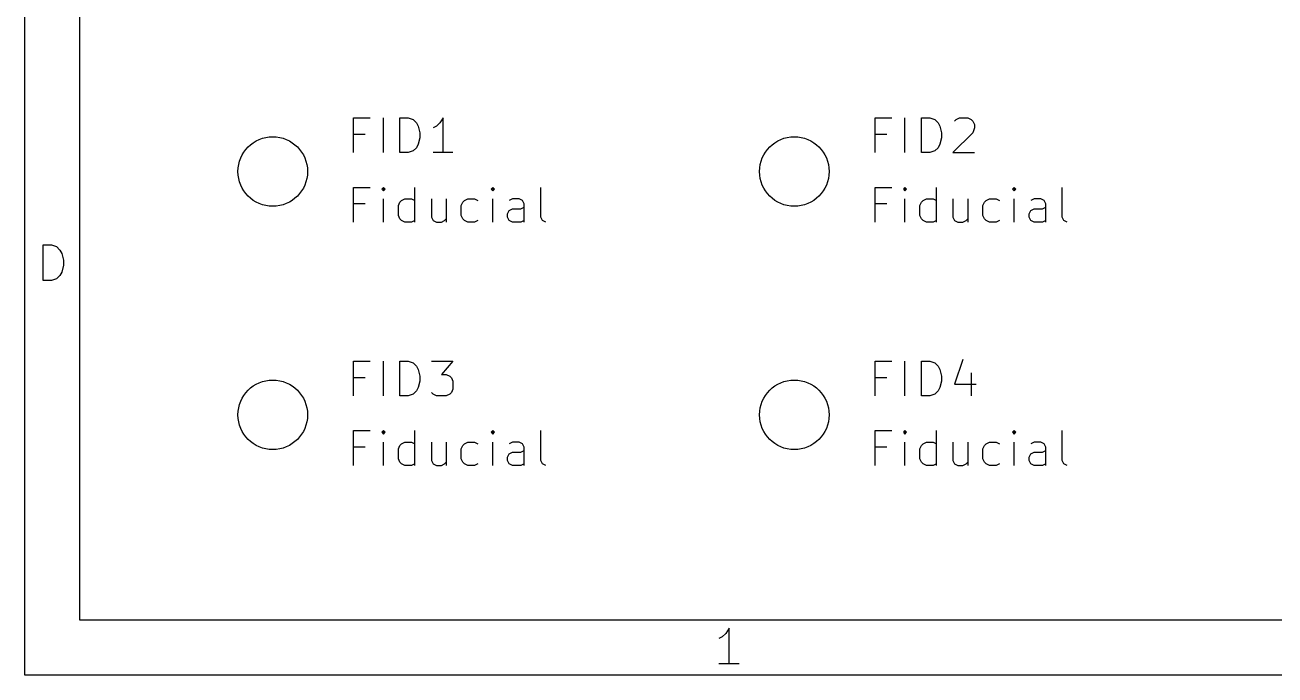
# Model space of a CAD drawing. Extents: x 0.4 to 11.3, y -7.9 to -0.4.
# Drawn here: x 0.394 to 2.191, y -7.874 to -6.939 of the extents above; entities that cross this region are included whole.
import ezdxf

# ---------------------------------------------------------------- set-up
doc = ezdxf.new("R2010")
doc.units = 0
doc.header["$MEASUREMENT"] = 0
doc.layers.add('CYAN2', color=4, linetype='CONTINUOUS')
doc.layers.add('RED2', color=1, linetype='CONTINUOUS')

msp = doc.modelspace()

# ---------------------------------------------------------------- linework, layer by layer
at = {"layer": 'CYAN2', "linetype": 'CONTINUOUS'}
for p, q in [((0.8663, -7.1228), (0.8663, -7.0728)), ((0.8663, -7.0728), (0.8901, -7.0728)), ((0.9091, -7.1228), (0.9091, -7.0728)), ((0.9329, -7.1228), (0.9329, -7.0728)), ((0.9329, -7.0728), (0.9449, -7.0728)), ((0.9449, -7.0728), (0.952, -7.0752)), ((0.952, -7.0752), (0.9568, -7.0799)), ((0.9568, -7.0799), (0.9591, -7.0847)), ((0.9901, -7.0799), (0.9853, -7.0847)), ((0.9949, -7.0728), (0.9901, -7.0799)), ((0.9949, -7.1228), (0.9949, -7.0728)), ((1.6163, -7.1228), (1.6163, -7.0728)), ((1.6163, -7.0728), (1.6401, -7.0728)), ((1.6591, -7.1228), (1.6591, -7.0728)), ((1.6829, -7.1228), (1.6829, -7.0728)), ((1.6829, -7.0728), (1.6949, -7.0728)), ((1.6949, -7.0728), (1.702, -7.0752)), ((1.702, -7.0752), (1.7068, -7.0799)), ((1.7068, -7.0799), (1.7091, -7.0847)), ((1.7306, -7.0776), (1.7329, -7.0752)), ((1.7329, -7.0752), (1.7377, -7.0728)), ((1.7377, -7.0728), (1.7496, -7.0728)), ((1.7496, -7.0728), (1.7544, -7.0752)), ((1.7544, -7.0752), (1.7568, -7.0776)), ((1.7568, -7.0776), (1.7591, -7.0823)), ((1.7591, -7.0823), (1.7591, -7.0871)), ((0.8829, -7.0966), (0.8663, -7.0966)), ((0.9591, -7.0847), (0.9615, -7.0942)), ((0.9615, -7.0942), (0.9615, -7.1014)), ((0.9853, -7.0847), (0.9806, -7.0871)), ((1.6329, -7.0966), (1.6163, -7.0966)), ((1.7091, -7.0847), (1.7115, -7.0942)), ((1.7115, -7.0942), (1.7115, -7.1014)), ((1.7568, -7.0942), (1.7282, -7.1228)), ((1.7591, -7.0871), (1.7568, -7.0942)), ((0.9568, -7.1157), (0.952, -7.1204)), ((0.9591, -7.1109), (0.9568, -7.1157)), ((0.9615, -7.1014), (0.9591, -7.1109)), ((1.7068, -7.1157), (1.702, -7.1204)), ((1.7091, -7.1109), (1.7068, -7.1157)), ((1.7115, -7.1014), (1.7091, -7.1109)), ((0.9449, -7.1228), (0.9329, -7.1228)), ((0.952, -7.1204), (0.9449, -7.1228)), ((1.0091, -7.1228), (0.9806, -7.1228)), ((1.6949, -7.1228), (1.6829, -7.1228)), ((1.702, -7.1204), (1.6949, -7.1228)), ((1.7282, -7.1228), (1.7591, -7.1228)), ((0.8663, -7.2228), (0.8663, -7.1728)), ((0.8663, -7.1728), (0.8901, -7.1728)), ((0.9091, -7.1728), (0.9068, -7.1752)), ((0.9068, -7.1752), (0.9091, -7.1776)), ((0.9115, -7.1752), (0.9091, -7.1728)), ((0.9091, -7.1728), (0.9091, -7.1776)), ((0.9091, -7.1776), (0.9115, -7.1752)), ((0.9091, -7.2228), (0.9091, -7.1895)), ((0.9353, -7.1919), (0.9401, -7.1895)), ((0.9401, -7.1895), (0.9496, -7.1895)), ((0.9496, -7.1895), (0.9544, -7.1919)), ((0.9544, -7.2228), (0.9544, -7.1728)), ((0.9782, -7.1895), (0.9782, -7.2157)), ((0.9996, -7.1895), (0.9996, -7.2228)), ((1.0258, -7.1919), (1.0306, -7.1895)), ((1.0306, -7.1895), (1.0401, -7.1895)), ((1.0401, -7.1895), (1.0449, -7.1919)), ((1.0663, -7.1728), (1.0639, -7.1752)), ((1.0639, -7.1752), (1.0663, -7.1776)), ((1.0687, -7.1752), (1.0663, -7.1728)), ((1.0663, -7.1728), (1.0663, -7.1776)), ((1.0663, -7.1776), (1.0687, -7.1752)), ((1.0663, -7.2228), (1.0663, -7.1895)), ((1.0949, -7.1895), (1.0901, -7.1919)), ((1.1044, -7.1895), (1.0949, -7.1895)), ((1.1091, -7.1919), (1.1044, -7.1895)), ((1.1353, -7.2157), (1.1353, -7.1728)), ((1.6163, -7.2228), (1.6163, -7.1728)), ((1.6163, -7.1728), (1.6401, -7.1728)), ((1.6591, -7.1728), (1.6568, -7.1752)), ((1.6568, -7.1752), (1.6591, -7.1776)), ((1.6615, -7.1752), (1.6591, -7.1728)), ((1.6591, -7.1728), (1.6591, -7.1776)), ((1.6591, -7.1776), (1.6615, -7.1752)), ((1.6591, -7.2228), (1.6591, -7.1895)), ((1.6853, -7.1919), (1.6901, -7.1895)), ((1.6901, -7.1895), (1.6996, -7.1895)), ((1.6996, -7.1895), (1.7044, -7.1919)), ((1.7044, -7.2228), (1.7044, -7.1728)), ((1.7282, -7.1895), (1.7282, -7.2157)), ((1.7496, -7.1895), (1.7496, -7.2228)), ((1.7758, -7.1919), (1.7806, -7.1895)), ((1.7806, -7.1895), (1.7901, -7.1895)), ((1.7901, -7.1895), (1.7949, -7.1919)), ((1.8163, -7.1728), (1.8139, -7.1752)), ((1.8139, -7.1752), (1.8163, -7.1776)), ((1.8187, -7.1752), (1.8163, -7.1728)), ((1.8163, -7.1728), (1.8163, -7.1776)), ((1.8163, -7.1776), (1.8187, -7.1752)), ((1.8163, -7.2228), (1.8163, -7.1895)), ((1.8449, -7.1895), (1.8401, -7.1919)), ((1.8544, -7.1895), (1.8449, -7.1895)), ((1.8591, -7.1919), (1.8544, -7.1895)), ((1.8853, -7.2157), (1.8853, -7.1728)), ((0.8829, -7.1966), (0.8663, -7.1966)), ((0.9306, -7.199), (0.9329, -7.1942)), ((0.9306, -7.2133), (0.9306, -7.199)), ((0.9329, -7.1942), (0.9353, -7.1919)), ((1.021, -7.199), (1.0234, -7.1942)), ((1.021, -7.2133), (1.021, -7.199)), ((1.0234, -7.1942), (1.0258, -7.1919)), ((1.0877, -7.2109), (1.0901, -7.2061)), ((1.0901, -7.2061), (1.0949, -7.2038)), ((1.0949, -7.2038), (1.1068, -7.2038)), ((1.1068, -7.2038), (1.1115, -7.2014)), ((1.1115, -7.1966), (1.1091, -7.1919)), ((1.1115, -7.2228), (1.1115, -7.1966)), ((1.6329, -7.1966), (1.6163, -7.1966)), ((1.6806, -7.199), (1.6829, -7.1942)), ((1.6806, -7.2133), (1.6806, -7.199)), ((1.6829, -7.1942), (1.6853, -7.1919)), ((1.771, -7.199), (1.7734, -7.1942)), ((1.771, -7.2133), (1.771, -7.199)), ((1.7734, -7.1942), (1.7758, -7.1919)), ((1.8377, -7.2109), (1.8401, -7.2061)), ((1.8401, -7.2061), (1.8449, -7.2038)), ((1.8449, -7.2038), (1.8568, -7.2038)), ((1.8568, -7.2038), (1.8615, -7.2014)), ((1.8615, -7.1966), (1.8591, -7.1919)), ((1.8615, -7.2228), (1.8615, -7.1966)), ((0.9329, -7.218), (0.9306, -7.2133)), ((0.9353, -7.2204), (0.9329, -7.218)), ((0.9401, -7.2228), (0.9353, -7.2204)), ((0.9496, -7.2228), (0.9401, -7.2228)), ((0.9544, -7.2204), (0.9496, -7.2228)), ((0.9782, -7.2157), (0.9806, -7.2204)), ((0.9806, -7.2204), (0.9853, -7.2228)), ((0.9853, -7.2228), (0.9925, -7.2228)), ((0.9925, -7.2228), (0.9972, -7.2204)), ((0.9972, -7.2204), (0.9996, -7.218)), ((1.0234, -7.218), (1.021, -7.2133)), ((1.0258, -7.2204), (1.0234, -7.218)), ((1.0306, -7.2228), (1.0258, -7.2204)), ((1.0401, -7.2228), (1.0306, -7.2228)), ((1.0449, -7.2204), (1.0401, -7.2228)), ((1.0877, -7.2157), (1.0877, -7.2109)), ((1.0901, -7.2204), (1.0877, -7.2157)), ((1.0949, -7.2228), (1.0901, -7.2204)), ((1.1068, -7.2228), (1.0949, -7.2228)), ((1.1115, -7.2204), (1.1068, -7.2228)), ((1.1377, -7.2204), (1.1353, -7.2157)), ((1.1425, -7.2228), (1.1377, -7.2204)), ((1.6829, -7.218), (1.6806, -7.2133)), ((1.6853, -7.2204), (1.6829, -7.218)), ((1.6901, -7.2228), (1.6853, -7.2204)), ((1.6996, -7.2228), (1.6901, -7.2228)), ((1.7044, -7.2204), (1.6996, -7.2228)), ((1.7282, -7.2157), (1.7306, -7.2204)), ((1.7306, -7.2204), (1.7353, -7.2228)), ((1.7353, -7.2228), (1.7425, -7.2228)), ((1.7425, -7.2228), (1.7472, -7.2204)), ((1.7472, -7.2204), (1.7496, -7.218)), ((1.7734, -7.218), (1.771, -7.2133)), ((1.7758, -7.2204), (1.7734, -7.218)), ((1.7806, -7.2228), (1.7758, -7.2204)), ((1.7901, -7.2228), (1.7806, -7.2228)), ((1.7949, -7.2204), (1.7901, -7.2228)), ((1.8377, -7.2157), (1.8377, -7.2109)), ((1.8401, -7.2204), (1.8377, -7.2157)), ((1.8449, -7.2228), (1.8401, -7.2204)), ((1.8568, -7.2228), (1.8449, -7.2228)), ((1.8615, -7.2204), (1.8568, -7.2228)), ((1.8877, -7.2204), (1.8853, -7.2157)), ((1.8925, -7.2228), (1.8877, -7.2204)), ((0.8663, -7.4728), (0.8663, -7.4228)), ((0.8663, -7.4228), (0.8901, -7.4228)), ((0.9091, -7.4728), (0.9091, -7.4228)), ((0.9329, -7.4728), (0.9329, -7.4228)), ((0.9329, -7.4228), (0.9449, -7.4228)), ((0.9449, -7.4228), (0.952, -7.4252)), ((0.9782, -7.4228), (1.0091, -7.4228)), ((1.0091, -7.4228), (0.9925, -7.4419)), ((1.6163, -7.4728), (1.6163, -7.4228)), ((1.6163, -7.4228), (1.6401, -7.4228)), ((1.6591, -7.4728), (1.6591, -7.4228)), ((1.6829, -7.4728), (1.6829, -7.4228)), ((1.6829, -7.4228), (1.6949, -7.4228)), ((1.6949, -7.4228), (1.702, -7.4252)), ((1.7425, -7.4204), (1.7306, -7.4561)), ((0.952, -7.4252), (0.9568, -7.4299)), ((0.9568, -7.4299), (0.9591, -7.4347)), ((0.9591, -7.4347), (0.9615, -7.4442)), ((0.9925, -7.4419), (0.9996, -7.4419)), ((0.9996, -7.4419), (1.0044, -7.4442)), ((1.702, -7.4252), (1.7068, -7.4299)), ((1.7068, -7.4299), (1.7091, -7.4347)), ((1.7091, -7.4347), (1.7115, -7.4442)), ((1.7544, -7.4395), (1.7544, -7.4728)), ((0.8829, -7.4466), (0.8663, -7.4466)), ((0.9615, -7.4514), (0.9591, -7.4609)), ((0.9615, -7.4442), (0.9615, -7.4514)), ((1.0044, -7.4442), (1.0068, -7.4466)), ((1.0068, -7.4466), (1.0091, -7.4514)), ((1.0091, -7.4514), (1.0091, -7.4633)), ((1.6329, -7.4466), (1.6163, -7.4466)), ((1.7115, -7.4514), (1.7091, -7.4609)), ((1.7115, -7.4442), (1.7115, -7.4514)), ((1.7306, -7.4561), (1.7615, -7.4561)), ((0.9449, -7.4728), (0.9329, -7.4728)), ((0.952, -7.4704), (0.9449, -7.4728)), ((0.9568, -7.4657), (0.952, -7.4704)), ((0.9591, -7.4609), (0.9568, -7.4657)), ((0.9806, -7.4704), (0.9782, -7.468)), ((0.9853, -7.4728), (0.9806, -7.4704)), ((0.9996, -7.4728), (0.9853, -7.4728)), ((1.0044, -7.4704), (0.9996, -7.4728)), ((1.0068, -7.468), (1.0044, -7.4704)), ((1.0091, -7.4633), (1.0068, -7.468)), ((1.6949, -7.4728), (1.6829, -7.4728)), ((1.702, -7.4704), (1.6949, -7.4728)), ((1.7068, -7.4657), (1.702, -7.4704)), ((1.7091, -7.4609), (1.7068, -7.4657)), ((0.8663, -7.5728), (0.8663, -7.5228)), ((0.8663, -7.5228), (0.8901, -7.5228)), ((0.9091, -7.5228), (0.9068, -7.5252)), ((0.9068, -7.5252), (0.9091, -7.5276)), ((0.9115, -7.5252), (0.9091, -7.5228)), ((0.9091, -7.5228), (0.9091, -7.5276)), ((0.9091, -7.5276), (0.9115, -7.5252)), ((0.9544, -7.5728), (0.9544, -7.5228)), ((1.0663, -7.5228), (1.0639, -7.5252)), ((1.0639, -7.5252), (1.0663, -7.5276)), ((1.0687, -7.5252), (1.0663, -7.5228)), ((1.0663, -7.5228), (1.0663, -7.5276)), ((1.0663, -7.5276), (1.0687, -7.5252)), ((1.1353, -7.5657), (1.1353, -7.5228)), ((1.6163, -7.5728), (1.6163, -7.5228)), ((1.6163, -7.5228), (1.6401, -7.5228)), ((1.6591, -7.5228), (1.6568, -7.5252)), ((1.6568, -7.5252), (1.6591, -7.5276)), ((1.6615, -7.5252), (1.6591, -7.5228)), ((1.6591, -7.5228), (1.6591, -7.5276)), ((1.6591, -7.5276), (1.6615, -7.5252)), ((1.7044, -7.5728), (1.7044, -7.5228)), ((1.8163, -7.5228), (1.8139, -7.5252)), ((1.8139, -7.5252), (1.8163, -7.5276)), ((1.8187, -7.5252), (1.8163, -7.5228)), ((1.8163, -7.5228), (1.8163, -7.5276)), ((1.8163, -7.5276), (1.8187, -7.5252)), ((1.8853, -7.5657), (1.8853, -7.5228)), ((0.8829, -7.5466), (0.8663, -7.5466)), ((0.9091, -7.5728), (0.9091, -7.5395)), ((0.9306, -7.549), (0.9329, -7.5442)), ((0.9306, -7.5633), (0.9306, -7.549)), ((0.9329, -7.5442), (0.9353, -7.5419)), ((0.9353, -7.5419), (0.9401, -7.5395)), ((0.9401, -7.5395), (0.9496, -7.5395)), ((0.9496, -7.5395), (0.9544, -7.5419)), ((0.9782, -7.5395), (0.9782, -7.5657)), ((0.9996, -7.5395), (0.9996, -7.5728)), ((1.021, -7.549), (1.0234, -7.5442)), ((1.021, -7.5633), (1.021, -7.549)), ((1.0234, -7.5442), (1.0258, -7.5419)), ((1.0258, -7.5419), (1.0306, -7.5395)), ((1.0306, -7.5395), (1.0401, -7.5395)), ((1.0401, -7.5395), (1.0449, -7.5419)), ((1.0663, -7.5728), (1.0663, -7.5395)), ((1.0949, -7.5395), (1.0901, -7.5419)), ((1.1044, -7.5395), (1.0949, -7.5395)), ((1.1091, -7.5419), (1.1044, -7.5395)), ((1.1115, -7.5466), (1.1091, -7.5419)), ((1.1115, -7.5728), (1.1115, -7.5466)), ((1.6329, -7.5466), (1.6163, -7.5466)), ((1.6591, -7.5728), (1.6591, -7.5395)), ((1.6806, -7.549), (1.6829, -7.5442)), ((1.6806, -7.5633), (1.6806, -7.549)), ((1.6829, -7.5442), (1.6853, -7.5419)), ((1.6853, -7.5419), (1.6901, -7.5395)), ((1.6901, -7.5395), (1.6996, -7.5395)), ((1.6996, -7.5395), (1.7044, -7.5419)), ((1.7282, -7.5395), (1.7282, -7.5657)), ((1.7496, -7.5395), (1.7496, -7.5728)), ((1.771, -7.549), (1.7734, -7.5442)), ((1.771, -7.5633), (1.771, -7.549)), ((1.7734, -7.5442), (1.7758, -7.5419)), ((1.7758, -7.5419), (1.7806, -7.5395)), ((1.7806, -7.5395), (1.7901, -7.5395)), ((1.7901, -7.5395), (1.7949, -7.5419)), ((1.8163, -7.5728), (1.8163, -7.5395)), ((1.8449, -7.5395), (1.8401, -7.5419)), ((1.8544, -7.5395), (1.8449, -7.5395)), ((1.8591, -7.5419), (1.8544, -7.5395)), ((1.8615, -7.5466), (1.8591, -7.5419)), ((1.8615, -7.5728), (1.8615, -7.5466)), ((0.9329, -7.568), (0.9306, -7.5633)), ((0.9782, -7.5657), (0.9806, -7.5704)), ((1.0234, -7.568), (1.021, -7.5633)), ((1.0877, -7.5609), (1.0901, -7.5561)), ((1.0877, -7.5657), (1.0877, -7.5609)), ((1.0901, -7.5704), (1.0877, -7.5657)), ((1.0901, -7.5561), (1.0949, -7.5538)), ((1.0949, -7.5538), (1.1068, -7.5538)), ((1.1068, -7.5538), (1.1115, -7.5514)), ((1.1377, -7.5704), (1.1353, -7.5657)), ((1.6829, -7.568), (1.6806, -7.5633)), ((1.7282, -7.5657), (1.7306, -7.5704)), ((1.7734, -7.568), (1.771, -7.5633)), ((1.8377, -7.5609), (1.8401, -7.5561)), ((1.8377, -7.5657), (1.8377, -7.5609)), ((1.8401, -7.5704), (1.8377, -7.5657)), ((1.8401, -7.5561), (1.8449, -7.5538)), ((1.8449, -7.5538), (1.8568, -7.5538)), ((1.8568, -7.5538), (1.8615, -7.5514)), ((1.8877, -7.5704), (1.8853, -7.5657)), ((0.9353, -7.5704), (0.9329, -7.568)), ((0.9401, -7.5728), (0.9353, -7.5704)), ((0.9496, -7.5728), (0.9401, -7.5728)), ((0.9544, -7.5704), (0.9496, -7.5728)), ((0.9806, -7.5704), (0.9853, -7.5728)), ((0.9853, -7.5728), (0.9925, -7.5728)), ((0.9925, -7.5728), (0.9972, -7.5704)), ((0.9972, -7.5704), (0.9996, -7.568)), ((1.0258, -7.5704), (1.0234, -7.568)), ((1.0306, -7.5728), (1.0258, -7.5704)), ((1.0401, -7.5728), (1.0306, -7.5728)), ((1.0449, -7.5704), (1.0401, -7.5728)), ((1.0949, -7.5728), (1.0901, -7.5704)), ((1.1068, -7.5728), (1.0949, -7.5728)), ((1.1115, -7.5704), (1.1068, -7.5728)), ((1.1425, -7.5728), (1.1377, -7.5704)), ((1.6853, -7.5704), (1.6829, -7.568)), ((1.6901, -7.5728), (1.6853, -7.5704)), ((1.6996, -7.5728), (1.6901, -7.5728)), ((1.7044, -7.5704), (1.6996, -7.5728)), ((1.7306, -7.5704), (1.7353, -7.5728)), ((1.7353, -7.5728), (1.7425, -7.5728)), ((1.7425, -7.5728), (1.7472, -7.5704)), ((1.7472, -7.5704), (1.7496, -7.568)), ((1.7758, -7.5704), (1.7734, -7.568)), ((1.7806, -7.5728), (1.7758, -7.5704)), ((1.7901, -7.5728), (1.7806, -7.5728)), ((1.7949, -7.5704), (1.7901, -7.5728)), ((1.8449, -7.5728), (1.8401, -7.5704)), ((1.8568, -7.5728), (1.8449, -7.5728)), ((1.8615, -7.5704), (1.8568, -7.5728)), ((1.8925, -7.5728), (1.8877, -7.5704))]:
    msp.add_line(p, q, dxfattribs=at)
at = {"layer": 'RED2', "linetype": 'CONTINUOUS'}
for p, q in [((0.3937, -7.8743), (0.3937, -0.3937)), ((0.4724, -7.7956), (0.4724, -0.4724)), ((0.4197, -7.3068), (0.4197, -7.2557)), ((0.4197, -7.2557), (0.4319, -7.2557)), ((0.4319, -7.2557), (0.4392, -7.2581)), ((0.4392, -7.2581), (0.444, -7.263)), ((0.444, -7.263), (0.4465, -7.2678)), ((0.4465, -7.2678), (0.4489, -7.2776)), ((0.4489, -7.2776), (0.4489, -7.2849)), ((0.4465, -7.2946), (0.444, -7.2995)), ((0.4489, -7.2849), (0.4465, -7.2946)), ((0.4319, -7.3068), (0.4197, -7.3068)), ((0.4392, -7.3044), (0.4319, -7.3068)), ((0.444, -7.2995), (0.4392, -7.3044)), ((11.2206, -7.7956), (0.4724, -7.7956)), ((1.3965, -7.8193), (1.3916, -7.8217)), ((1.4013, -7.8144), (1.3965, -7.8193)), ((1.4062, -7.8071), (1.4013, -7.8144)), ((1.4062, -7.8583), (1.4062, -7.8071)), ((1.4208, -7.8583), (1.3916, -7.8583)), ((11.2993, -7.8743), (0.3937, -7.8743))]:
    msp.add_line(p, q, dxfattribs=at)
at = {"layer": 'RED2'}
for centre in [(0.75, -7.15), (1.5, -7.15), (0.75, -7.5), (1.5, -7.5)]:
    msp.add_circle(centre, 0.05, dxfattribs=at)

doc.saveas('drawing.dxf')
